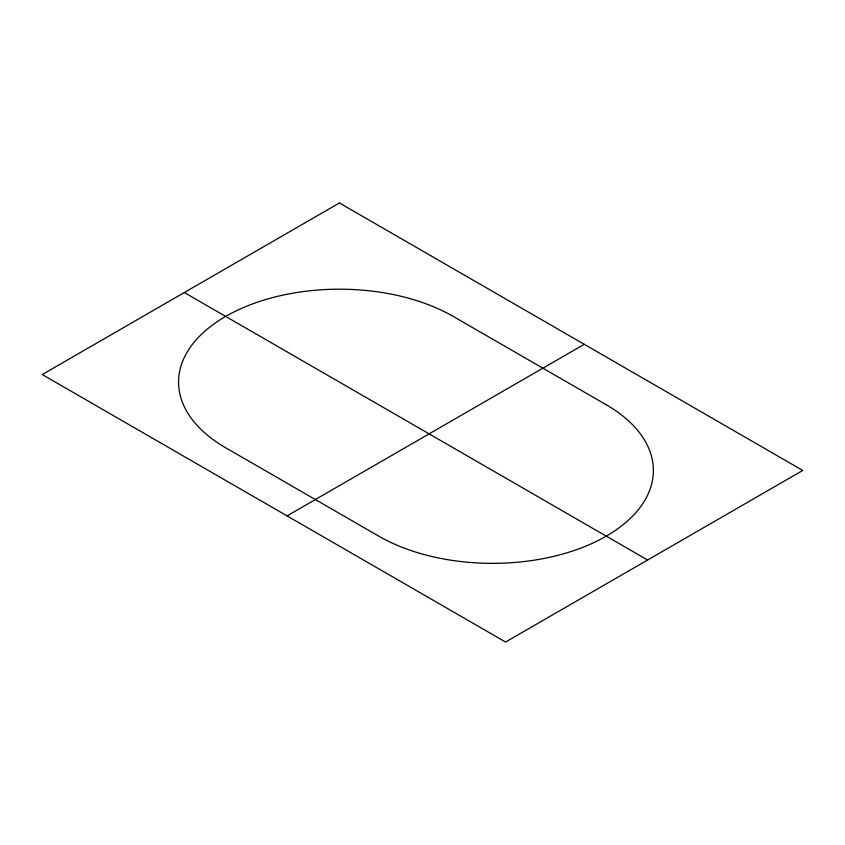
<?xml version="1.0" encoding="UTF-8"?>
<svg xmlns="http://www.w3.org/2000/svg" width="845" height="845" viewBox="0 0 845 845"><rect width="100%" height="100%" fill="white"/><g stroke="black" fill="none" stroke-linecap="round" stroke-linejoin="round"><path stroke-width="1.27" d="M287.068 515.883L584.244 344.306M184.305 292.528L647.619 560.024M339.436 202.969L42.25 374.546L505.563 642.031L802.75 470.454L339.436 202.969M606.256 404.776L453.195 316.41A160.877 92.887 0 0 0 225.668 316.41A160.877 92.887 0 0 0 225.668 447.765L378.729 536.142A160.877 92.887 0 0 0 606.256 536.142A160.877 92.887 0 0 0 606.256 404.776"/></g></svg>
